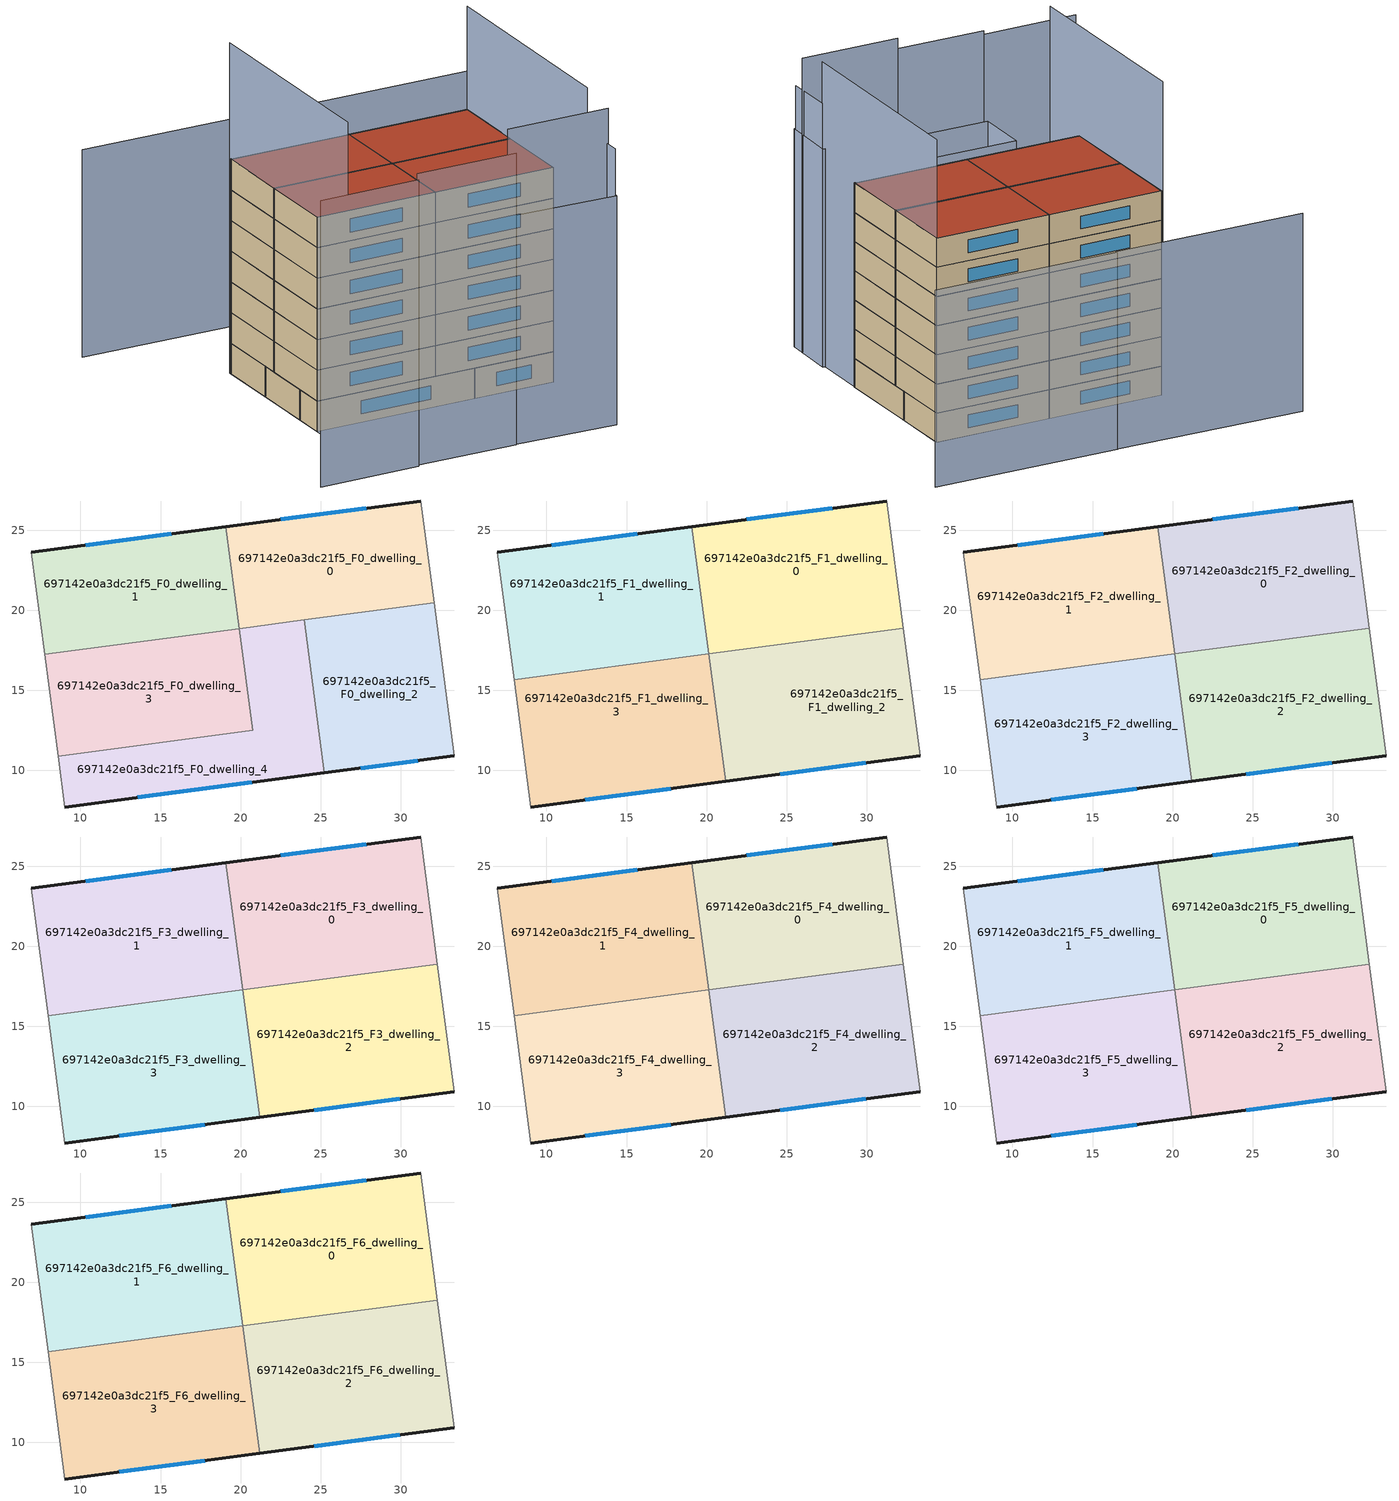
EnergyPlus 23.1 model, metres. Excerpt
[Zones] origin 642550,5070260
697142e0a3dc21f5_F0_dwelling_0
 floor ground (EU_floor_Construction): 32.08,20.46 31.24,26.82 19.09,25.22 19.92,18.86 z0
 wall outside (EU_wall_Construction): 19.09,25.22 31.24,26.82 z0:3
 wall to 697142e0a3dc21f5_F0_dwelling_1 (EU_wall_Construction): 19.92,18.86 19.09,25.22 z0:3
 wall adiabatic (EU_wall_Construction): 31.24,26.82 32.08,20.46 z0:3
 wall to 697142e0a3dc21f5_F0_dwelling_2 (EU_wall_Construction): 32.08,20.46 23.98,19.39 z0:3
 wall to 697142e0a3dc21f5_F0_dwelling_4 (EU_wall_Construction): 23.98,19.39 19.93,18.86 z0:3
 window (EU_Window_Construction): 22.49,25.67 27.84,26.38 z0.84:2.16
697142e0a3dc21f5_F0_dwelling_1
 floor ground (EU_floor_Construction): 19.92,18.86 19.09,25.22 6.93,23.63 7.77,17.26 z0
 wall outside (EU_wall_Construction): 6.93,23.63 19.09,25.22 z0:3
 wall adiabatic (EU_wall_Construction): 7.77,17.26 6.93,23.63 z0:3
 wall to 697142e0a3dc21f5_F0_dwelling_3 (EU_wall_Construction): 19.92,18.86 7.77,17.26 z0:3
 window (EU_Window_Construction): 10.33,24.07 15.68,24.78 z0.84:2.16
697142e0a3dc21f5_F0_dwelling_2
 floor ground (EU_floor_Construction): 33.34,10.91 32.08,20.46 23.98,19.39 25.23,9.84 z0
 wall outside (EU_wall_Construction): 33.34,10.91 25.23,9.84 z0:3
 wall to 697142e0a3dc21f5_F0_dwelling_4 (EU_wall_Construction): 25.23,9.84 23.98,19.39 z0:3
 wall adiabatic (EU_wall_Construction): 32.08,20.46 33.34,10.91 z0:3
 window (EU_Window_Construction): 31.07,10.61 27.51,10.14 z0.84:2.16
697142e0a3dc21f5_F0_dwelling_3
 floor ground (EU_floor_Construction): 20.76,12.5 19.93,18.86 7.77,17.26 8.6,10.9 z0
 wall to 697142e0a3dc21f5_F0_dwelling_4 (EU_wall_Construction): 19.93,18.86 20.76,12.5 8.6,10.9 z0:3
 wall adiabatic (EU_wall_Construction): 8.6,10.9 7.77,17.26 z0:3
 ceiling adiabatic (EU_roof_Construction): 19.93,18.86 20.76,12.5 8.6,10.9 7.77,17.26 z3
697142e0a3dc21f5_F0_dwelling_4
 floor ground (EU_floor_Construction): 25.23,9.84 23.98,19.39 19.93,18.86 20.76,12.5 8.6,10.9 9.02,7.71 z0
 wall outside (EU_wall_Construction): 25.23,9.84 9.02,7.71 z0:3
 wall adiabatic (EU_wall_Construction): 9.02,7.71 8.6,10.9 z0:3
 window (EU_Window_Construction): 20.69,9.25 13.57,8.31 z0.84:2.16
697142e0a3dc21f5_F1_dwelling_0
 floor to 697142e0a3dc21f5_F0_dwelling_0 (EU_floor_Construction): 32.08,20.46 31.24,26.82 19.09,25.22 19.92,18.86 z3
 floor to 697142e0a3dc21f5_F0_dwelling_2 (EU_floor_Construction): 32.29,18.87 32.08,20.46 23.98,19.39 24.19,17.8 z3
 floor to 697142e0a3dc21f5_F0_dwelling_4 (EU_floor_Construction): 24.19,17.8 23.98,19.39 19.93,18.86 20.14,17.27 z3
 wall outside (EU_wall_Construction): 19.09,25.22 31.24,26.82 z3:6
 wall adiabatic (EU_wall_Construction): 31.24,26.82 32.29,18.87 z3:6
 wall to 697142e0a3dc21f5_F1_dwelling_1 (EU_wall_Construction): 20.13,17.27 19.09,25.22 z3:6
 wall to 697142e0a3dc21f5_F1_dwelling_2 (EU_wall_Construction): 32.29,18.87 20.14,17.27 z3:6
 window (EU_Window_Construction): 22.49,25.67 27.84,26.38 z3.84:5.16
697142e0a3dc21f5_F1_dwelling_1
 floor to 697142e0a3dc21f5_F0_dwelling_1 (EU_floor_Construction): 19.92,18.86 19.09,25.22 6.93,23.63 7.77,17.26 z3
 floor adiabatic (EU_floor_Construction): 20.13,17.27 19.92,18.86 7.77,17.26 7.97,15.67 z3
 wall outside (EU_wall_Construction): 6.93,23.63 19.09,25.22 z3:6
 wall adiabatic (EU_wall_Construction): 7.97,15.67 6.93,23.63 z3:6
 wall to 697142e0a3dc21f5_F1_dwelling_3 (EU_wall_Construction): 20.13,17.27 7.97,15.67 z3:6
 window (EU_Window_Construction): 10.33,24.07 15.68,24.78 z3.84:5.16
697142e0a3dc21f5_F1_dwelling_2
 floor to 697142e0a3dc21f5_F0_dwelling_2 (EU_floor_Construction): 33.34,10.91 32.29,18.87 24.19,17.8 25.23,9.85 z3
 floor to 697142e0a3dc21f5_F0_dwelling_4 (EU_floor_Construction): 25.23,9.85 24.19,17.8 20.14,17.27 21.18,9.31 z3
 wall outside (EU_wall_Construction): 33.34,10.91 21.18,9.31 z3:6
 wall adiabatic (EU_wall_Construction): 32.29,18.87 33.34,10.91 z3:6
 wall to 697142e0a3dc21f5_F1_dwelling_3 (EU_wall_Construction): 21.18,9.31 20.14,17.27 z3:6
 window (EU_Window_Construction): 29.93,10.46 24.59,9.76 z3.84:5.16
697142e0a3dc21f5_F1_dwelling_3
 floor adiabatic (EU_floor_Construction): 20.76,12.5 20.14,17.27 7.97,15.67 8.6,10.9 z3
 floor to 697142e0a3dc21f5_F0_dwelling_4 (EU_floor_Construction): 21.18,9.31 20.76,12.5 8.6,10.9 9.02,7.71 z3
 wall outside (EU_wall_Construction): 21.18,9.31 9.02,7.71 z3:6
 wall adiabatic (EU_wall_Construction): 9.02,7.71 7.97,15.67 z3:6
 window (EU_Window_Construction): 17.78,8.87 12.43,8.16 z3.84:5.16
697142e0a3dc21f5_F2_dwelling_0
 floor to 697142e0a3dc21f5_F1_dwelling_0 (EU_floor_Construction): 32.29,18.87 31.24,26.82 19.09,25.22 20.13,17.27 z6
 wall outside (EU_wall_Construction): 19.09,25.22 31.24,26.82 z6:9
 wall adiabatic (EU_wall_Construction): 31.24,26.82 32.29,18.87 z6:9
 wall to 697142e0a3dc21f5_F2_dwelling_1 (EU_wall_Construction): 20.13,17.27 19.09,25.22 z6:9
 wall to 697142e0a3dc21f5_F2_dwelling_2 (EU_wall_Construction): 32.29,18.87 20.14,17.27 z6:9
 window (EU_Window_Construction): 22.49,25.67 27.84,26.38 z6.84:8.16
697142e0a3dc21f5_F2_dwelling_1
 floor to 697142e0a3dc21f5_F1_dwelling_1 (EU_floor_Construction): 20.13,17.27 19.09,25.22 6.93,23.63 7.97,15.67 z6
 wall outside (EU_wall_Construction): 6.93,23.63 19.09,25.22 z6:9
 wall adiabatic (EU_wall_Construction): 7.97,15.67 6.93,23.63 z6:9
 wall to 697142e0a3dc21f5_F2_dwelling_3 (EU_wall_Construction): 20.13,17.27 7.97,15.67 z6:9
 window (EU_Window_Construction): 10.33,24.07 15.68,24.78 z6.84:8.16
697142e0a3dc21f5_F2_dwelling_2
 floor to 697142e0a3dc21f5_F1_dwelling_2 (EU_floor_Construction): 33.34,10.91 32.29,18.87 20.14,17.27 21.18,9.31 z6
 wall outside (EU_wall_Construction): 33.34,10.91 21.18,9.31 z6:9
 wall adiabatic (EU_wall_Construction): 32.29,18.87 33.34,10.91 z6:9
 wall to 697142e0a3dc21f5_F2_dwelling_3 (EU_wall_Construction): 21.18,9.31 20.14,17.27 z6:9
 window (EU_Window_Construction): 29.93,10.46 24.59,9.76 z6.84:8.16
697142e0a3dc21f5_F2_dwelling_3
 floor to 697142e0a3dc21f5_F1_dwelling_3 (EU_floor_Construction): 21.18,9.31 20.14,17.27 7.97,15.67 9.02,7.71 z6
 wall outside (EU_wall_Construction): 21.18,9.31 9.02,7.71 z6:9
 wall adiabatic (EU_wall_Construction): 9.02,7.71 7.97,15.67 z6:9
 window (EU_Window_Construction): 17.78,8.87 12.43,8.16 z6.84:8.16
697142e0a3dc21f5_F3_dwelling_0
 floor to 697142e0a3dc21f5_F2_dwelling_0 (EU_floor_Construction): 32.29,18.87 31.24,26.82 19.09,25.22 20.13,17.27 z9
 wall outside (EU_wall_Construction): 19.09,25.22 31.24,26.82 z9:12
 wall adiabatic (EU_wall_Construction): 31.24,26.82 32.29,18.87 z9:12
 wall to 697142e0a3dc21f5_F3_dwelling_1 (EU_wall_Construction): 20.13,17.27 19.09,25.22 z9:12
 wall to 697142e0a3dc21f5_F3_dwelling_2 (EU_wall_Construction): 32.29,18.87 20.14,17.27 z9:12
 window (EU_Window_Construction): 22.49,25.67 27.84,26.38 z9.84:11.16
697142e0a3dc21f5_F3_dwelling_1
 floor to 697142e0a3dc21f5_F2_dwelling_1 (EU_floor_Construction): 20.13,17.27 19.09,25.22 6.93,23.63 7.97,15.67 z9
 wall outside (EU_wall_Construction): 6.93,23.63 19.09,25.22 z9:12
 wall adiabatic (EU_wall_Construction): 7.97,15.67 6.93,23.63 z9:12
 wall to 697142e0a3dc21f5_F3_dwelling_3 (EU_wall_Construction): 20.13,17.27 7.97,15.67 z9:12
 window (EU_Window_Construction): 10.33,24.07 15.68,24.78 z9.84:11.16
697142e0a3dc21f5_F3_dwelling_2
 floor to 697142e0a3dc21f5_F2_dwelling_2 (EU_floor_Construction): 33.34,10.91 32.29,18.87 20.14,17.27 21.18,9.31 z9
 wall outside (EU_wall_Construction): 33.34,10.91 21.18,9.31 z9:12
 wall adiabatic (EU_wall_Construction): 32.29,18.87 33.34,10.91 z9:12
 wall to 697142e0a3dc21f5_F3_dwelling_3 (EU_wall_Construction): 21.18,9.31 20.14,17.27 z9:12
 window (EU_Window_Construction): 29.93,10.46 24.59,9.76 z9.84:11.16
697142e0a3dc21f5_F3_dwelling_3
 floor to 697142e0a3dc21f5_F2_dwelling_3 (EU_floor_Construction): 21.18,9.31 20.14,17.27 7.97,15.67 9.02,7.71 z9
 wall outside (EU_wall_Construction): 21.18,9.31 9.02,7.71 z9:12
 wall adiabatic (EU_wall_Construction): 9.02,7.71 7.97,15.67 z9:12
 window (EU_Window_Construction): 17.78,8.87 12.43,8.16 z9.84:11.16
697142e0a3dc21f5_F4_dwelling_0
 floor to 697142e0a3dc21f5_F3_dwelling_0 (EU_floor_Construction): 32.29,18.87 31.24,26.82 19.09,25.22 20.13,17.27 z12
 wall outside (EU_wall_Construction): 19.09,25.22 31.24,26.82 z12:15
 wall adiabatic (EU_wall_Construction): 31.24,26.82 32.29,18.87 z12:15
 wall to 697142e0a3dc21f5_F4_dwelling_1 (EU_wall_Construction): 20.13,17.27 19.09,25.22 z12:15
 wall to 697142e0a3dc21f5_F4_dwelling_2 (EU_wall_Construction): 32.29,18.87 20.14,17.27 z12:15
 window (EU_Window_Construction): 22.49,25.67 27.84,26.38 z12.84:14.16
697142e0a3dc21f5_F4_dwelling_1
 floor to 697142e0a3dc21f5_F3_dwelling_1 (EU_floor_Construction): 20.13,17.27 19.09,25.22 6.93,23.63 7.97,15.67 z12
 wall outside (EU_wall_Construction): 6.93,23.63 19.09,25.22 z12:15
 wall adiabatic (EU_wall_Construction): 7.97,15.67 6.93,23.63 z12:15
 wall to 697142e0a3dc21f5_F4_dwelling_3 (EU_wall_Construction): 20.13,17.27 7.97,15.67 z12:15
 window (EU_Window_Construction): 10.33,24.07 15.68,24.78 z12.84:14.16
697142e0a3dc21f5_F4_dwelling_2
 floor to 697142e0a3dc21f5_F3_dwelling_2 (EU_floor_Construction): 33.34,10.91 32.29,18.87 20.14,17.27 21.18,9.31 z12
 wall outside (EU_wall_Construction): 33.34,10.91 21.18,9.31 z12:15
 wall adiabatic (EU_wall_Construction): 32.29,18.87 33.34,10.91 z12:15
 wall to 697142e0a3dc21f5_F4_dwelling_3 (EU_wall_Construction): 21.18,9.31 20.14,17.27 z12:15
 window (EU_Window_Construction): 29.93,10.46 24.59,9.76 z12.84:14.16
697142e0a3dc21f5_F4_dwelling_3
 floor to 697142e0a3dc21f5_F3_dwelling_3 (EU_floor_Construction): 21.18,9.31 20.14,17.27 7.97,15.67 9.02,7.71 z12
 wall outside (EU_wall_Construction): 21.18,9.31 9.02,7.71 z12:15
 wall adiabatic (EU_wall_Construction): 9.02,7.71 7.97,15.67 z12:15
 window (EU_Window_Construction): 17.78,8.87 12.43,8.16 z12.84:14.16
697142e0a3dc21f5_F5_dwelling_0
 floor to 697142e0a3dc21f5_F4_dwelling_0 (EU_floor_Construction): 32.29,18.87 31.24,26.82 19.09,25.22 20.13,17.27 z15
 wall outside (EU_wall_Construction): 19.09,25.22 31.24,26.82 z15:18
 wall adiabatic (EU_wall_Construction): 31.24,26.82 32.29,18.87 z15:18
 wall to 697142e0a3dc21f5_F5_dwelling_1 (EU_wall_Construction): 20.13,17.27 19.09,25.22 z15:18
 wall to 697142e0a3dc21f5_F5_dwelling_2 (EU_wall_Construction): 32.29,18.87 20.14,17.27 z15:18
 window (EU_Window_Construction): 22.49,25.67 27.84,26.38 z15.84:17.16
697142e0a3dc21f5_F5_dwelling_1
 floor to 697142e0a3dc21f5_F4_dwelling_1 (EU_floor_Construction): 20.13,17.27 19.09,25.22 6.93,23.63 7.97,15.67 z15
 wall outside (EU_wall_Construction): 6.93,23.63 19.09,25.22 z15:18
 wall adiabatic (EU_wall_Construction): 7.97,15.67 6.93,23.63 z15:18
 wall to 697142e0a3dc21f5_F5_dwelling_3 (EU_wall_Construction): 20.13,17.27 7.97,15.67 z15:18
 window (EU_Window_Construction): 10.33,24.07 15.68,24.78 z15.84:17.16
697142e0a3dc21f5_F5_dwelling_2
 floor to 697142e0a3dc21f5_F4_dwelling_2 (EU_floor_Construction): 33.34,10.91 32.29,18.87 20.14,17.27 21.18,9.31 z15
 wall outside (EU_wall_Construction): 33.34,10.91 21.18,9.31 z15:18
 wall adiabatic (EU_wall_Construction): 32.29,18.87 33.34,10.91 z15:18
 wall to 697142e0a3dc21f5_F5_dwelling_3 (EU_wall_Construction): 21.18,9.31 20.14,17.27 z15:18
 window (EU_Window_Construction): 29.93,10.46 24.59,9.76 z15.84:17.16
697142e0a3dc21f5_F5_dwelling_3
 floor to 697142e0a3dc21f5_F4_dwelling_3 (EU_floor_Construction): 21.18,9.31 20.14,17.27 7.97,15.67 9.02,7.71 z15
 wall outside (EU_wall_Construction): 21.18,9.31 9.02,7.71 z15:18
 wall adiabatic (EU_wall_Construction): 9.02,7.71 7.97,15.67 z15:18
 window (EU_Window_Construction): 17.78,8.87 12.43,8.16 z15.84:17.16
697142e0a3dc21f5_F6_dwelling_0
 floor to 697142e0a3dc21f5_F5_dwelling_0 (EU_floor_Construction): 32.29,18.87 31.24,26.82 19.09,25.22 20.13,17.27 z18
 wall outside (EU_wall_Construction): 19.09,25.22 31.24,26.82 z18:21
 wall adiabatic (EU_wall_Construction): 31.24,26.82 32.29,18.87 z18:21
 wall to 697142e0a3dc21f5_F6_dwelling_1 (EU_wall_Construction): 20.13,17.27 19.09,25.22 z18:21
 wall to 697142e0a3dc21f5_F6_dwelling_2 (EU_wall_Construction): 32.29,18.87 20.14,17.27 z18:21
 window (EU_Window_Construction): 22.49,25.67 27.84,26.38 z18.84:20.16
 roof outside (EU_roof_Construction): 31.24,26.82 32.29,18.87 20.13,17.27 19.09,25.22 z21
697142e0a3dc21f5_F6_dwelling_1
 floor to 697142e0a3dc21f5_F5_dwelling_1 (EU_floor_Construction): 20.13,17.27 19.09,25.22 6.93,23.63 7.97,15.67 z18
 wall outside (EU_wall_Construction): 6.93,23.63 19.09,25.22 z18:21
 wall adiabatic (EU_wall_Construction): 7.97,15.67 6.93,23.63 z18:21
 wall to 697142e0a3dc21f5_F6_dwelling_3 (EU_wall_Construction): 20.13,17.27 7.97,15.67 z18:21
 window (EU_Window_Construction): 10.33,24.07 15.68,24.78 z18.84:20.16
 roof outside (EU_roof_Construction): 19.09,25.22 20.13,17.27 7.97,15.67 6.93,23.63 z21
697142e0a3dc21f5_F6_dwelling_2
 floor to 697142e0a3dc21f5_F5_dwelling_2 (EU_floor_Construction): 33.34,10.91 32.29,18.87 20.14,17.27 21.18,9.31 z18
 wall outside (EU_wall_Construction): 33.34,10.91 21.18,9.31 z18:21
 wall adiabatic (EU_wall_Construction): 32.29,18.87 33.34,10.91 z18:21
 wall to 697142e0a3dc21f5_F6_dwelling_3 (EU_wall_Construction): 21.18,9.31 20.14,17.27 z18:21
 window (EU_Window_Construction): 29.93,10.46 24.59,9.76 z18.84:20.16
 roof outside (EU_roof_Construction): 32.29,18.87 33.34,10.91 21.18,9.31 20.14,17.27 z21
697142e0a3dc21f5_F6_dwelling_3
 floor to 697142e0a3dc21f5_F5_dwelling_3 (EU_floor_Construction): 21.18,9.31 20.14,17.27 7.97,15.67 9.02,7.71 z18
 wall outside (EU_wall_Construction): 21.18,9.31 9.02,7.71 z18:21
 wall adiabatic (EU_wall_Construction): 9.02,7.71 7.97,15.67 z18:21
 window (EU_Window_Construction): 17.78,8.87 12.43,8.16 z18.84:20.16
 roof outside (EU_roof_Construction): 20.14,17.27 21.18,9.31 9.02,7.71 7.97,15.67 z21
shading: 4.41,-4.75 14.52,-3.39 z0:28; 14.49,-3.09 24.63,-1.8 z0:28.5; 24.43,-0.3 34.75,1.02 z0:30.3; 14.33,-2.53 13.63,3.01 / 13.63,3.01 23.83,4.31 / 23.83,4.31 24.53,-1.24 / 24.53,-1.24 14.33,-2.53 z0:19.4; 23.83,4.11 34.3,5.12 / 34.3,5.12 34.86,-0.73 / 34.86,-0.73 24.4,-1.75 / 24.4,-1.75 23.83,4.11 z0:22.4; 34.8,-0.5 34.14,4.61 z0:26.9; 6.9,23.82 9.77,2.07 z0:32.3; 34.06,4.47 31.24,26.82 z0:31.1; 15.97,34.75 -4.09,32.3 z0:20.3; 35.55,37.23 15.84,34.73 z0:20.2
[Building]
EU S2 Campaign: North Axis=0; Terrain=City; Solar Distribution=FullExterior
[Site:Location]
Lyon-Bron: Latitude=45.75; Longitude=5; Time Zone=1; Elevation=198
[SizingPeriod:WeatherFileDays]
AnnualSizingPeriod: Begin Month=1; Begin Day of Month=1; End Month=12; End Day of Month=31; Day of Week for Start Day=Monday; Use Weather File Daylight Saving Period=No; Use Weather File Rain and Snow Indicators=No
[MATERIAL]
EU_InternalMass_Material: Roughness=MediumRough; Thickness=0.1; Conductivity=1; Density=1800; Specific Heat=900; Thermal Absorptance=0.9; Solar Absorptance=0.7; Visible Absorptance=0.7
[MATERIAL:NOMASS] Roughness=MediumRough; Thermal Absorptance=0.9; Solar Absorptance=0.7; Visible Absorptance=0.7
Name | Thermal Resistance
EU_wall_NoMass | 0.776494
EU_roof_NoMass | 0.486893
EU_floor_NoMass | 0.421597
[WINDOWMATERIAL:SIMPLEGLAZINGSYSTEM]
EU_Window_SimpleGlazing: UFactor=4.24961; Solar Heat Gain Coefficient=0.83; Visible Transmittance=0.83
[CONSTRUCTION]
EU_wall_Construction: EU_wall_NoMass
EU_roof_Construction: EU_roof_NoMass
EU_floor_Construction: EU_floor_NoMass
EU_InternalMass_Construction: EU_InternalMass_Material
EU_Window_Construction: EU_Window_SimpleGlazing
[ZONE] Type=1; Multiplier=1; Ceiling Height=autocalculate; Floor Area=autocalculate; Part of Total Floor Area=Yes
Name | Volume
697142e0a3dc21f5_F0_dwelling_0 | 236.194
697142e0a3dc21f5_F1_dwelling_0; 697142e0a3dc21f5_F2_dwelling_0; 697142e0a3dc21f5_F3_dwelling_0; 697142e0a3dc21f5_F4_dwelling_0; 697142e0a3dc21f5_F5_dwelling_0; 697142e0a3dc21f5_F6_dwelling_0 | 295.214
697142e0a3dc21f5_F0_dwelling_1 | 236.213
697142e0a3dc21f5_F1_dwelling_1; 697142e0a3dc21f5_F2_dwelling_1; 697142e0a3dc21f5_F3_dwelling_1; 697142e0a3dc21f5_F4_dwelling_1; 697142e0a3dc21f5_F5_dwelling_1; 697142e0a3dc21f5_F6_dwelling_1 | 295.245
697142e0a3dc21f5_F0_dwelling_2 | 236.207
697142e0a3dc21f5_F1_dwelling_2; 697142e0a3dc21f5_F2_dwelling_2; 697142e0a3dc21f5_F3_dwelling_2; 697142e0a3dc21f5_F4_dwelling_2; 697142e0a3dc21f5_F5_dwelling_2; 697142e0a3dc21f5_F6_dwelling_2 | 295.258
697142e0a3dc21f5_F0_dwelling_3 | 236.233
697142e0a3dc21f5_F1_dwelling_3; 697142e0a3dc21f5_F2_dwelling_3; 697142e0a3dc21f5_F3_dwelling_3; 697142e0a3dc21f5_F4_dwelling_3; 697142e0a3dc21f5_F5_dwelling_3; 697142e0a3dc21f5_F6_dwelling_3 | 295.263
697142e0a3dc21f5_F0_dwelling_4 | 236.176
[INTERNALMASS] Construction=EU_InternalMass_Construction
Name | Zone or ZoneList | Surface Area
697142e0a3dc21f5_F0_dwelling_0_EU_InternalMass | 697142e0a3dc21f5_F0_dwelling_0 | 78.7298
697142e0a3dc21f5_F0_dwelling_1_EU_InternalMass | 697142e0a3dc21f5_F0_dwelling_1 | 78.7357
697142e0a3dc21f5_F0_dwelling_2_EU_InternalMass | 697142e0a3dc21f5_F0_dwelling_2 | 78.7356
697142e0a3dc21f5_F0_dwelling_3_EU_InternalMass | 697142e0a3dc21f5_F0_dwelling_3 | 78.7422
697142e0a3dc21f5_F0_dwelling_4_EU_InternalMass | 697142e0a3dc21f5_F0_dwelling_4 | 78.7254
697142e0a3dc21f5_F1_dwelling_0_EU_InternalMass | 697142e0a3dc21f5_F1_dwelling_0 | 98.4046
697142e0a3dc21f5_F1_dwelling_1_EU_InternalMass | 697142e0a3dc21f5_F1_dwelling_1 | 98.4149
697142e0a3dc21f5_F1_dwelling_2_EU_InternalMass | 697142e0a3dc21f5_F1_dwelling_2 | 98.4191
697142e0a3dc21f5_F1_dwelling_3_EU_InternalMass | 697142e0a3dc21f5_F1_dwelling_3 | 98.4215
697142e0a3dc21f5_F2_dwelling_0_EU_InternalMass | 697142e0a3dc21f5_F2_dwelling_0 | 98.4046
697142e0a3dc21f5_F2_dwelling_1_EU_InternalMass | 697142e0a3dc21f5_F2_dwelling_1 | 98.4149
697142e0a3dc21f5_F2_dwelling_2_EU_InternalMass | 697142e0a3dc21f5_F2_dwelling_2 | 98.4191
697142e0a3dc21f5_F2_dwelling_3_EU_InternalMass | 697142e0a3dc21f5_F2_dwelling_3 | 98.4215
697142e0a3dc21f5_F3_dwelling_0_EU_InternalMass | 697142e0a3dc21f5_F3_dwelling_0 | 98.4046
697142e0a3dc21f5_F3_dwelling_1_EU_InternalMass | 697142e0a3dc21f5_F3_dwelling_1 | 98.4149
697142e0a3dc21f5_F3_dwelling_2_EU_InternalMass | 697142e0a3dc21f5_F3_dwelling_2 | 98.4191
697142e0a3dc21f5_F3_dwelling_3_EU_InternalMass | 697142e0a3dc21f5_F3_dwelling_3 | 98.4215
697142e0a3dc21f5_F4_dwelling_0_EU_InternalMass | 697142e0a3dc21f5_F4_dwelling_0 | 98.4046
697142e0a3dc21f5_F4_dwelling_1_EU_InternalMass | 697142e0a3dc21f5_F4_dwelling_1 | 98.4149
697142e0a3dc21f5_F4_dwelling_2_EU_InternalMass | 697142e0a3dc21f5_F4_dwelling_2 | 98.4191
697142e0a3dc21f5_F4_dwelling_3_EU_InternalMass | 697142e0a3dc21f5_F4_dwelling_3 | 98.4215
697142e0a3dc21f5_F5_dwelling_0_EU_InternalMass | 697142e0a3dc21f5_F5_dwelling_0 | 98.4046
697142e0a3dc21f5_F5_dwelling_1_EU_InternalMass | 697142e0a3dc21f5_F5_dwelling_1 | 98.4149
697142e0a3dc21f5_F5_dwelling_2_EU_InternalMass | 697142e0a3dc21f5_F5_dwelling_2 | 98.4191
697142e0a3dc21f5_F5_dwelling_3_EU_InternalMass | 697142e0a3dc21f5_F5_dwelling_3 | 98.4215
697142e0a3dc21f5_F6_dwelling_0_EU_InternalMass | 697142e0a3dc21f5_F6_dwelling_0 | 98.4046
697142e0a3dc21f5_F6_dwelling_1_EU_InternalMass | 697142e0a3dc21f5_F6_dwelling_1 | 98.4149
697142e0a3dc21f5_F6_dwelling_2_EU_InternalMass | 697142e0a3dc21f5_F6_dwelling_2 | 98.4191
697142e0a3dc21f5_F6_dwelling_3_EU_InternalMass | 697142e0a3dc21f5_F6_dwelling_3 | 98.4215
[OTHEREQUIPMENT] Fuel Type=Electricity; Design Level Calculation Method=Watts/Area; Power per Zone Floor Area=1; Fraction Latent=0; Fraction Radiant=0; Fraction Lost=0; Carbon Dioxide Generation Rate=0; EndUse Subcategory=EU_Step8_InternalGains
Name | Zone or ZoneList or Space or SpaceList | Schedule
EU_Step8_InternalGain_697142e0a3dc21f5_F0_dwelling_0_f000 | 697142e0a3dc21f5_F0_dwelling_0 | EU_Step8_GainSchedule_697142e0a3dc21f5_F0_dwelling_0_f000
EU_Step8_InternalGain_697142e0a3dc21f5_F0_dwelling_1_f000 | 697142e0a3dc21f5_F0_dwelling_1 | EU_Step8_GainSchedule_697142e0a3dc21f5_F0_dwelling_1_f000
EU_Step8_InternalGain_697142e0a3dc21f5_F0_dwelling_2_f000 | 697142e0a3dc21f5_F0_dwelling_2 | EU_Step8_GainSchedule_697142e0a3dc21f5_F0_dwelling_2_f000
EU_Step8_InternalGain_697142e0a3dc21f5_F0_dwelling_3_f000 | 697142e0a3dc21f5_F0_dwelling_3 | EU_Step8_GainSchedule_697142e0a3dc21f5_F0_dwelling_3_f000
EU_Step8_InternalGain_697142e0a3dc21f5_F0_dwelling_4_f000 | 697142e0a3dc21f5_F0_dwelling_4 | EU_Step8_GainSchedule_697142e0a3dc21f5_F0_dwelling_4_f000
EU_Step8_InternalGain_697142e0a3dc21f5_F1_dwelling_0_f000 | 697142e0a3dc21f5_F1_dwelling_0 | EU_Step8_GainSchedule_697142e0a3dc21f5_F1_dwelling_0_f000
EU_Step8_InternalGain_697142e0a3dc21f5_F1_dwelling_1_f000 | 697142e0a3dc21f5_F1_dwelling_1 | EU_Step8_GainSchedule_697142e0a3dc21f5_F1_dwelling_1_f000
EU_Step8_InternalGain_697142e0a3dc21f5_F1_dwelling_2_f000 | 697142e0a3dc21f5_F1_dwelling_2 | EU_Step8_GainSchedule_697142e0a3dc21f5_F1_dwelling_2_f000
EU_Step8_InternalGain_697142e0a3dc21f5_F1_dwelling_3_f000 | 697142e0a3dc21f5_F1_dwelling_3 | EU_Step8_GainSchedule_697142e0a3dc21f5_F1_dwelling_3_f000
EU_Step8_InternalGain_697142e0a3dc21f5_F2_dwelling_0_f000 | 697142e0a3dc21f5_F2_dwelling_0 | EU_Step8_GainSchedule_697142e0a3dc21f5_F2_dwelling_0_f000
EU_Step8_InternalGain_697142e0a3dc21f5_F2_dwelling_1_f000 | 697142e0a3dc21f5_F2_dwelling_1 | EU_Step8_GainSchedule_697142e0a3dc21f5_F2_dwelling_1_f000
EU_Step8_InternalGain_697142e0a3dc21f5_F2_dwelling_2_f000 | 697142e0a3dc21f5_F2_dwelling_2 | EU_Step8_GainSchedule_697142e0a3dc21f5_F2_dwelling_2_f000
EU_Step8_InternalGain_697142e0a3dc21f5_F2_dwelling_3_f000 | 697142e0a3dc21f5_F2_dwelling_3 | EU_Step8_GainSchedule_697142e0a3dc21f5_F2_dwelling_3_f000
EU_Step8_InternalGain_697142e0a3dc21f5_F3_dwelling_0_f000 | 697142e0a3dc21f5_F3_dwelling_0 | EU_Step8_GainSchedule_697142e0a3dc21f5_F3_dwelling_0_f000
EU_Step8_InternalGain_697142e0a3dc21f5_F3_dwelling_1_f000 | 697142e0a3dc21f5_F3_dwelling_1 | EU_Step8_GainSchedule_697142e0a3dc21f5_F3_dwelling_1_f000
EU_Step8_InternalGain_697142e0a3dc21f5_F3_dwelling_2_f000 | 697142e0a3dc21f5_F3_dwelling_2 | EU_Step8_GainSchedule_697142e0a3dc21f5_F3_dwelling_2_f000
EU_Step8_InternalGain_697142e0a3dc21f5_F3_dwelling_3_f000 | 697142e0a3dc21f5_F3_dwelling_3 | EU_Step8_GainSchedule_697142e0a3dc21f5_F3_dwelling_3_f000
EU_Step8_InternalGain_697142e0a3dc21f5_F4_dwelling_0_f000 | 697142e0a3dc21f5_F4_dwelling_0 | EU_Step8_GainSchedule_697142e0a3dc21f5_F4_dwelling_0_f000
EU_Step8_InternalGain_697142e0a3dc21f5_F4_dwelling_1_f000 | 697142e0a3dc21f5_F4_dwelling_1 | EU_Step8_GainSchedule_697142e0a3dc21f5_F4_dwelling_1_f000
EU_Step8_InternalGain_697142e0a3dc21f5_F4_dwelling_2_f000 | 697142e0a3dc21f5_F4_dwelling_2 | EU_Step8_GainSchedule_697142e0a3dc21f5_F4_dwelling_2_f000
EU_Step8_InternalGain_697142e0a3dc21f5_F4_dwelling_3_f000 | 697142e0a3dc21f5_F4_dwelling_3 | EU_Step8_GainSchedule_697142e0a3dc21f5_F4_dwelling_3_f000
EU_Step8_InternalGain_697142e0a3dc21f5_F5_dwelling_0_f000 | 697142e0a3dc21f5_F5_dwelling_0 | EU_Step8_GainSchedule_697142e0a3dc21f5_F5_dwelling_0_f000
EU_Step8_InternalGain_697142e0a3dc21f5_F5_dwelling_1_f000 | 697142e0a3dc21f5_F5_dwelling_1 | EU_Step8_GainSchedule_697142e0a3dc21f5_F5_dwelling_1_f000
EU_Step8_InternalGain_697142e0a3dc21f5_F5_dwelling_2_f000 | 697142e0a3dc21f5_F5_dwelling_2 | EU_Step8_GainSchedule_697142e0a3dc21f5_F5_dwelling_2_f000
EU_Step8_InternalGain_697142e0a3dc21f5_F5_dwelling_3_f000 | 697142e0a3dc21f5_F5_dwelling_3 | EU_Step8_GainSchedule_697142e0a3dc21f5_F5_dwelling_3_f000
EU_Step8_InternalGain_697142e0a3dc21f5_F6_dwelling_0_f000 | 697142e0a3dc21f5_F6_dwelling_0 | EU_Step8_GainSchedule_697142e0a3dc21f5_F6_dwelling_0_f000
EU_Step8_InternalGain_697142e0a3dc21f5_F6_dwelling_1_f000 | 697142e0a3dc21f5_F6_dwelling_1 | EU_Step8_GainSchedule_697142e0a3dc21f5_F6_dwelling_1_f000
EU_Step8_InternalGain_697142e0a3dc21f5_F6_dwelling_2_f000 | 697142e0a3dc21f5_F6_dwelling_2 | EU_Step8_GainSchedule_697142e0a3dc21f5_F6_dwelling_2_f000
EU_Step8_InternalGain_697142e0a3dc21f5_F6_dwelling_3_f000 | 697142e0a3dc21f5_F6_dwelling_3 | EU_Step8_GainSchedule_697142e0a3dc21f5_F6_dwelling_3_f000
[ZONEVENTILATION:DESIGNFLOWRATE] Schedule=EU_AlwaysOn; Design Flow Rate Calculation Method=AirChanges/Hour; Air Changes per Hour=0.693814; Ventilation Type=Natural; Fan Pressure Rise=0; Fan Total Efficiency=1; Constant Term Coefficient=1; Temperature Term Coefficient=0; Velocity Term Coefficient=0; Velocity Squared Term Coefficient=0; Minimum Indoor Temperature=-100; Maximum Indoor Temperature=100; Delta Temperature=-100; Minimum Outdoor Temperature=-100; Maximum Outdoor Temperature=100; Maximum Wind Speed=40
Name | Zone or ZoneList or Space or SpaceList
EU_ConstantAir_697142e0a3dc21f5_F0_dwelling_0 | 697142e0a3dc21f5_F0_dwelling_0
EU_ConstantAir_697142e0a3dc21f5_F0_dwelling_1 | 697142e0a3dc21f5_F0_dwelling_1
EU_ConstantAir_697142e0a3dc21f5_F0_dwelling_2 | 697142e0a3dc21f5_F0_dwelling_2
EU_ConstantAir_697142e0a3dc21f5_F0_dwelling_3 | 697142e0a3dc21f5_F0_dwelling_3
EU_ConstantAir_697142e0a3dc21f5_F0_dwelling_4 | 697142e0a3dc21f5_F0_dwelling_4
EU_ConstantAir_697142e0a3dc21f5_F1_dwelling_0 | 697142e0a3dc21f5_F1_dwelling_0
EU_ConstantAir_697142e0a3dc21f5_F1_dwelling_1 | 697142e0a3dc21f5_F1_dwelling_1
EU_ConstantAir_697142e0a3dc21f5_F1_dwelling_2 | 697142e0a3dc21f5_F1_dwelling_2
EU_ConstantAir_697142e0a3dc21f5_F1_dwelling_3 | 697142e0a3dc21f5_F1_dwelling_3
EU_ConstantAir_697142e0a3dc21f5_F2_dwelling_0 | 697142e0a3dc21f5_F2_dwelling_0
EU_ConstantAir_697142e0a3dc21f5_F2_dwelling_1 | 697142e0a3dc21f5_F2_dwelling_1
EU_ConstantAir_697142e0a3dc21f5_F2_dwelling_2 | 697142e0a3dc21f5_F2_dwelling_2
EU_ConstantAir_697142e0a3dc21f5_F2_dwelling_3 | 697142e0a3dc21f5_F2_dwelling_3
EU_ConstantAir_697142e0a3dc21f5_F3_dwelling_0 | 697142e0a3dc21f5_F3_dwelling_0
EU_ConstantAir_697142e0a3dc21f5_F3_dwelling_1 | 697142e0a3dc21f5_F3_dwelling_1
EU_ConstantAir_697142e0a3dc21f5_F3_dwelling_2 | 697142e0a3dc21f5_F3_dwelling_2
EU_ConstantAir_697142e0a3dc21f5_F3_dwelling_3 | 697142e0a3dc21f5_F3_dwelling_3
EU_ConstantAir_697142e0a3dc21f5_F4_dwelling_0 | 697142e0a3dc21f5_F4_dwelling_0
EU_ConstantAir_697142e0a3dc21f5_F4_dwelling_1 | 697142e0a3dc21f5_F4_dwelling_1
EU_ConstantAir_697142e0a3dc21f5_F4_dwelling_2 | 697142e0a3dc21f5_F4_dwelling_2
EU_ConstantAir_697142e0a3dc21f5_F4_dwelling_3 | 697142e0a3dc21f5_F4_dwelling_3
EU_ConstantAir_697142e0a3dc21f5_F5_dwelling_0 | 697142e0a3dc21f5_F5_dwelling_0
EU_ConstantAir_697142e0a3dc21f5_F5_dwelling_1 | 697142e0a3dc21f5_F5_dwelling_1
EU_ConstantAir_697142e0a3dc21f5_F5_dwelling_2 | 697142e0a3dc21f5_F5_dwelling_2
EU_ConstantAir_697142e0a3dc21f5_F5_dwelling_3 | 697142e0a3dc21f5_F5_dwelling_3
EU_ConstantAir_697142e0a3dc21f5_F6_dwelling_0 | 697142e0a3dc21f5_F6_dwelling_0
EU_ConstantAir_697142e0a3dc21f5_F6_dwelling_1 | 697142e0a3dc21f5_F6_dwelling_1
EU_ConstantAir_697142e0a3dc21f5_F6_dwelling_2 | 697142e0a3dc21f5_F6_dwelling_2
EU_ConstantAir_697142e0a3dc21f5_F6_dwelling_3 | 697142e0a3dc21f5_F6_dwelling_3
[HVACTEMPLATE:THERMOSTAT] Constant Heating Setpoint=20; Constant Cooling Setpoint=50
EU_HeatOnly_697142e0a3dc21f5_F0_dwelling_0; EU_HeatOnly_697142e0a3dc21f5_F0_dwelling_1; EU_HeatOnly_697142e0a3dc21f5_F0_dwelling_2; EU_HeatOnly_697142e0a3dc21f5_F0_dwelling_3; EU_HeatOnly_697142e0a3dc21f5_F0_dwelling_4; EU_HeatOnly_697142e0a3dc21f5_F1_dwelling_0; EU_HeatOnly_697142e0a3dc21f5_F1_dwelling_1; EU_HeatOnly_697142e0a3dc21f5_F1_dwelling_2; EU_HeatOnly_697142e0a3dc21f5_F1_dwelling_3; EU_HeatOnly_697142e0a3dc21f5_F2_dwelling_0; EU_HeatOnly_697142e0a3dc21f5_F2_dwelling_1; EU_HeatOnly_697142e0a3dc21f5_F2_dwelling_2; EU_HeatOnly_697142e0a3dc21f5_F2_dwelling_3; EU_HeatOnly_697142e0a3dc21f5_F3_dwelling_0; EU_HeatOnly_697142e0a3dc21f5_F3_dwelling_1; EU_HeatOnly_697142e0a3dc21f5_F3_dwelling_2; EU_HeatOnly_697142e0a3dc21f5_F3_dwelling_3; EU_HeatOnly_697142e0a3dc21f5_F4_dwelling_0; EU_HeatOnly_697142e0a3dc21f5_F4_dwelling_1; EU_HeatOnly_697142e0a3dc21f5_F4_dwelling_2; EU_HeatOnly_697142e0a3dc21f5_F4_dwelling_3; EU_HeatOnly_697142e0a3dc21f5_F5_dwelling_0; EU_HeatOnly_697142e0a3dc21f5_F5_dwelling_1; EU_HeatOnly_697142e0a3dc21f5_F5_dwelling_2; EU_HeatOnly_697142e0a3dc21f5_F5_dwelling_3; EU_HeatOnly_697142e0a3dc21f5_F6_dwelling_0; EU_HeatOnly_697142e0a3dc21f5_F6_dwelling_1; EU_HeatOnly_697142e0a3dc21f5_F6_dwelling_2; EU_HeatOnly_697142e0a3dc21f5_F6_dwelling_3
[HVACTEMPLATE:ZONE:IDEALLOADSAIRSYSTEM] System Availability Schedule=EU_AlwaysOn; Maximum Heating Supply Air Temperature=50; Minimum Cooling Supply Air Temperature=13; Maximum Heating Supply Air Humidity Ratio=0.0156; Minimum Cooling Supply Air Humidity Ratio=0.0077; Heating Limit=NoLimit; Cooling Limit=NoLimit; Heating Availability Schedule=EU_AlwaysOn; Cooling Availability Schedule=EU_CoolingOff; Dehumidification Control Type=ConstantSensibleHeatRatio; Cooling Sensible Heat Ratio=0.7; Dehumidification Setpoint=60; Humidification Control Type=None; Humidification Setpoint=30; Outdoor Air Method=None; Outdoor Air Flow Rate per Person=0.00944; Outdoor Air Flow Rate per Zone Floor Area=0; Outdoor Air Flow Rate per Zone=0; Demand Controlled Ventilation Type=None; Outdoor Air Economizer Type=NoEconomizer; Heat Recovery Type=None; Sensible Heat Recovery Effectiveness=0.7; Latent Heat Recovery Effectiveness=0.65
Name | Template Thermostat
697142e0a3dc21f5_F0_dwelling_0 | EU_HeatOnly_697142e0a3dc21f5_F0_dwelling_0
697142e0a3dc21f5_F0_dwelling_1 | EU_HeatOnly_697142e0a3dc21f5_F0_dwelling_1
697142e0a3dc21f5_F0_dwelling_2 | EU_HeatOnly_697142e0a3dc21f5_F0_dwelling_2
697142e0a3dc21f5_F0_dwelling_3 | EU_HeatOnly_697142e0a3dc21f5_F0_dwelling_3
697142e0a3dc21f5_F0_dwelling_4 | EU_HeatOnly_697142e0a3dc21f5_F0_dwelling_4
697142e0a3dc21f5_F1_dwelling_0 | EU_HeatOnly_697142e0a3dc21f5_F1_dwelling_0
697142e0a3dc21f5_F1_dwelling_1 | EU_HeatOnly_697142e0a3dc21f5_F1_dwelling_1
697142e0a3dc21f5_F1_dwelling_2 | EU_HeatOnly_697142e0a3dc21f5_F1_dwelling_2
697142e0a3dc21f5_F1_dwelling_3 | EU_HeatOnly_697142e0a3dc21f5_F1_dwelling_3
697142e0a3dc21f5_F2_dwelling_0 | EU_HeatOnly_697142e0a3dc21f5_F2_dwelling_0
697142e0a3dc21f5_F2_dwelling_1 | EU_HeatOnly_697142e0a3dc21f5_F2_dwelling_1
697142e0a3dc21f5_F2_dwelling_2 | EU_HeatOnly_697142e0a3dc21f5_F2_dwelling_2
697142e0a3dc21f5_F2_dwelling_3 | EU_HeatOnly_697142e0a3dc21f5_F2_dwelling_3
697142e0a3dc21f5_F3_dwelling_0 | EU_HeatOnly_697142e0a3dc21f5_F3_dwelling_0
697142e0a3dc21f5_F3_dwelling_1 | EU_HeatOnly_697142e0a3dc21f5_F3_dwelling_1
697142e0a3dc21f5_F3_dwelling_2 | EU_HeatOnly_697142e0a3dc21f5_F3_dwelling_2
697142e0a3dc21f5_F3_dwelling_3 | EU_HeatOnly_697142e0a3dc21f5_F3_dwelling_3
697142e0a3dc21f5_F4_dwelling_0 | EU_HeatOnly_697142e0a3dc21f5_F4_dwelling_0
697142e0a3dc21f5_F4_dwelling_1 | EU_HeatOnly_697142e0a3dc21f5_F4_dwelling_1
697142e0a3dc21f5_F4_dwelling_2 | EU_HeatOnly_697142e0a3dc21f5_F4_dwelling_2
697142e0a3dc21f5_F4_dwelling_3 | EU_HeatOnly_697142e0a3dc21f5_F4_dwelling_3
697142e0a3dc21f5_F5_dwelling_0 | EU_HeatOnly_697142e0a3dc21f5_F5_dwelling_0
697142e0a3dc21f5_F5_dwelling_1 | EU_HeatOnly_697142e0a3dc21f5_F5_dwelling_1
697142e0a3dc21f5_F5_dwelling_2 | EU_HeatOnly_697142e0a3dc21f5_F5_dwelling_2
697142e0a3dc21f5_F5_dwelling_3 | EU_HeatOnly_697142e0a3dc21f5_F5_dwelling_3
697142e0a3dc21f5_F6_dwelling_0 | EU_HeatOnly_697142e0a3dc21f5_F6_dwelling_0
697142e0a3dc21f5_F6_dwelling_1 | EU_HeatOnly_697142e0a3dc21f5_F6_dwelling_1
697142e0a3dc21f5_F6_dwelling_2 | EU_HeatOnly_697142e0a3dc21f5_F6_dwelling_2
697142e0a3dc21f5_F6_dwelling_3 | EU_HeatOnly_697142e0a3dc21f5_F6_dwelling_3
[SIZING:ZONE] Zone Cooling Design Supply Air Temperature Input Method=SupplyAirTemperature; Zone Cooling Design Supply Air Temperature=13; Zone Heating Design Supply Air Temperature Input Method=SupplyAirTemperature; Zone Heating Design Supply Air Temperature=50; Zone Cooling Design Supply Air Humidity Ratio=0.008; Zone Heating Design Supply Air Humidity Ratio=0.008; Cooling Design Air Flow Method=DesignDay; Cooling Design Air Flow Rate=0; Cooling Minimum Air Flow per Zone Floor Area=0.000762; Cooling Minimum Air Flow=0; Cooling Minimum Air Flow Fraction=0.2; Heating Design Air Flow Method=DesignDay; Heating Design Air Flow Rate=0; Heating Maximum Air Flow per Zone Floor Area=0.002032; Heating Maximum Air Flow=0.141576; Heating Maximum Air Flow Fraction=0.3; Account for Dedicated Outdoor Air System=No; Dedicated Outdoor Air System Control Strategy=NeutralSupplyAir; Dedicated Outdoor Air Low Setpoint Temperature for Design=autosize; Dedicated Outdoor Air High Setpoint Temperature for Design=autosize; Zone Load Sizing Method=Sensible Load Only No Latent Load; Zone Latent Cooling Design Supply Air Humidity Ratio Input Method=HumidityRatioDifference; Zone Cooling Design Supply Air Humidity Ratio Difference=0.005; Zone Latent Heating Design Supply Air Humidity Ratio Input Method=HumidityRatioDifference; Zone Humidification Design Supply Air Humidity Ratio Difference=0.005
697142e0a3dc21f5_F0_dwelling_0; 697142e0a3dc21f5_F0_dwelling_1; 697142e0a3dc21f5_F0_dwelling_2; 697142e0a3dc21f5_F0_dwelling_3; 697142e0a3dc21f5_F0_dwelling_4; 697142e0a3dc21f5_F1_dwelling_0; 697142e0a3dc21f5_F1_dwelling_1; 697142e0a3dc21f5_F1_dwelling_2; 697142e0a3dc21f5_F1_dwelling_3; 697142e0a3dc21f5_F2_dwelling_0; 697142e0a3dc21f5_F2_dwelling_1; 697142e0a3dc21f5_F2_dwelling_2; 697142e0a3dc21f5_F2_dwelling_3; 697142e0a3dc21f5_F3_dwelling_0; 697142e0a3dc21f5_F3_dwelling_1; 697142e0a3dc21f5_F3_dwelling_2; 697142e0a3dc21f5_F3_dwelling_3; 697142e0a3dc21f5_F4_dwelling_0; 697142e0a3dc21f5_F4_dwelling_1; 697142e0a3dc21f5_F4_dwelling_2; 697142e0a3dc21f5_F4_dwelling_3; 697142e0a3dc21f5_F5_dwelling_0; 697142e0a3dc21f5_F5_dwelling_1; 697142e0a3dc21f5_F5_dwelling_2; 697142e0a3dc21f5_F5_dwelling_3; 697142e0a3dc21f5_F6_dwelling_0; 697142e0a3dc21f5_F6_dwelling_1; 697142e0a3dc21f5_F6_dwelling_2; 697142e0a3dc21f5_F6_dwelling_3
[SCHEDULE:CONSTANT]
Name | Hourly Value
EU_AlwaysOn | 1
EU_CoolingOff | 0
[SCHEDULE:FILE] Column Number=1; Rows to Skip at Top=0; Number of Hours of Data=8760; Column Separator=Comma; Interpolate to Timestep=No; Minutes per Item=60; Adjust Schedule for Daylight Savings=Yes
Name | File
EU_Step8_GainSchedule_697142e0a3dc21f5_F0_dwelling_0_f000 | ../../schedules/697142e0a3dc21f5/697142e0a3dc21f5_F0_dwelling_0_f000_gain.csv
EU_Step8_GainSchedule_697142e0a3dc21f5_F0_dwelling_1_f000 | ../../schedules/697142e0a3dc21f5/697142e0a3dc21f5_F0_dwelling_1_f000_gain.csv
EU_Step8_GainSchedule_697142e0a3dc21f5_F0_dwelling_2_f000 | ../../schedules/697142e0a3dc21f5/697142e0a3dc21f5_F0_dwelling_2_f000_gain.csv
EU_Step8_GainSchedule_697142e0a3dc21f5_F0_dwelling_3_f000 | ../../schedules/697142e0a3dc21f5/697142e0a3dc21f5_F0_dwelling_3_f000_gain.csv
EU_Step8_GainSchedule_697142e0a3dc21f5_F0_dwelling_4_f000 | ../../schedules/697142e0a3dc21f5/697142e0a3dc21f5_F0_dwelling_4_f000_gain.csv
EU_Step8_GainSchedule_697142e0a3dc21f5_F1_dwelling_0_f000 | ../../schedules/697142e0a3dc21f5/697142e0a3dc21f5_F1_dwelling_0_f000_gain.csv
EU_Step8_GainSchedule_697142e0a3dc21f5_F1_dwelling_1_f000 | ../../schedules/697142e0a3dc21f5/697142e0a3dc21f5_F1_dwelling_1_f000_gain.csv
EU_Step8_GainSchedule_697142e0a3dc21f5_F1_dwelling_2_f000 | ../../schedules/697142e0a3dc21f5/697142e0a3dc21f5_F1_dwelling_2_f000_gain.csv
EU_Step8_GainSchedule_697142e0a3dc21f5_F1_dwelling_3_f000 | ../../schedules/697142e0a3dc21f5/697142e0a3dc21f5_F1_dwelling_3_f000_gain.csv
EU_Step8_GainSchedule_697142e0a3dc21f5_F2_dwelling_0_f000 | ../../schedules/697142e0a3dc21f5/697142e0a3dc21f5_F2_dwelling_0_f000_gain.csv
EU_Step8_GainSchedule_697142e0a3dc21f5_F2_dwelling_1_f000 | ../../schedules/697142e0a3dc21f5/697142e0a3dc21f5_F2_dwelling_1_f000_gain.csv
EU_Step8_GainSchedule_697142e0a3dc21f5_F2_dwelling_2_f000 | ../../schedules/697142e0a3dc21f5/697142e0a3dc21f5_F2_dwelling_2_f000_gain.csv
EU_Step8_GainSchedule_697142e0a3dc21f5_F2_dwelling_3_f000 | ../../schedules/697142e0a3dc21f5/697142e0a3dc21f5_F2_dwelling_3_f000_gain.csv
EU_Step8_GainSchedule_697142e0a3dc21f5_F3_dwelling_0_f000 | ../../schedules/697142e0a3dc21f5/697142e0a3dc21f5_F3_dwelling_0_f000_gain.csv
EU_Step8_GainSchedule_697142e0a3dc21f5_F3_dwelling_1_f000 | ../../schedules/697142e0a3dc21f5/697142e0a3dc21f5_F3_dwelling_1_f000_gain.csv
EU_Step8_GainSchedule_697142e0a3dc21f5_F3_dwelling_2_f000 | ../../schedules/697142e0a3dc21f5/697142e0a3dc21f5_F3_dwelling_2_f000_gain.csv
EU_Step8_GainSchedule_697142e0a3dc21f5_F3_dwelling_3_f000 | ../../schedules/697142e0a3dc21f5/697142e0a3dc21f5_F3_dwelling_3_f000_gain.csv
EU_Step8_GainSchedule_697142e0a3dc21f5_F4_dwelling_0_f000 | ../../schedules/697142e0a3dc21f5/697142e0a3dc21f5_F4_dwelling_0_f000_gain.csv
EU_Step8_GainSchedule_697142e0a3dc21f5_F4_dwelling_1_f000 | ../../schedules/697142e0a3dc21f5/697142e0a3dc21f5_F4_dwelling_1_f000_gain.csv
EU_Step8_GainSchedule_697142e0a3dc21f5_F4_dwelling_2_f000 | ../../schedules/697142e0a3dc21f5/697142e0a3dc21f5_F4_dwelling_2_f000_gain.csv
EU_Step8_GainSchedule_697142e0a3dc21f5_F4_dwelling_3_f000 | ../../schedules/697142e0a3dc21f5/697142e0a3dc21f5_F4_dwelling_3_f000_gain.csv
EU_Step8_GainSchedule_697142e0a3dc21f5_F5_dwelling_0_f000 | ../../schedules/697142e0a3dc21f5/697142e0a3dc21f5_F5_dwelling_0_f000_gain.csv
EU_Step8_GainSchedule_697142e0a3dc21f5_F5_dwelling_1_f000 | ../../schedules/697142e0a3dc21f5/697142e0a3dc21f5_F5_dwelling_1_f000_gain.csv
EU_Step8_GainSchedule_697142e0a3dc21f5_F5_dwelling_2_f000 | ../../schedules/697142e0a3dc21f5/697142e0a3dc21f5_F5_dwelling_2_f000_gain.csv
EU_Step8_GainSchedule_697142e0a3dc21f5_F5_dwelling_3_f000 | ../../schedules/697142e0a3dc21f5/697142e0a3dc21f5_F5_dwelling_3_f000_gain.csv
EU_Step8_GainSchedule_697142e0a3dc21f5_F6_dwelling_0_f000 | ../../schedules/697142e0a3dc21f5/697142e0a3dc21f5_F6_dwelling_0_f000_gain.csv
EU_Step8_GainSchedule_697142e0a3dc21f5_F6_dwelling_1_f000 | ../../schedules/697142e0a3dc21f5/697142e0a3dc21f5_F6_dwelling_1_f000_gain.csv
EU_Step8_GainSchedule_697142e0a3dc21f5_F6_dwelling_2_f000 | ../../schedules/697142e0a3dc21f5/697142e0a3dc21f5_F6_dwelling_2_f000_gain.csv
EU_Step8_GainSchedule_697142e0a3dc21f5_F6_dwelling_3_f000 | ../../schedules/697142e0a3dc21f5/697142e0a3dc21f5_F6_dwelling_3_f000_gain.csv
